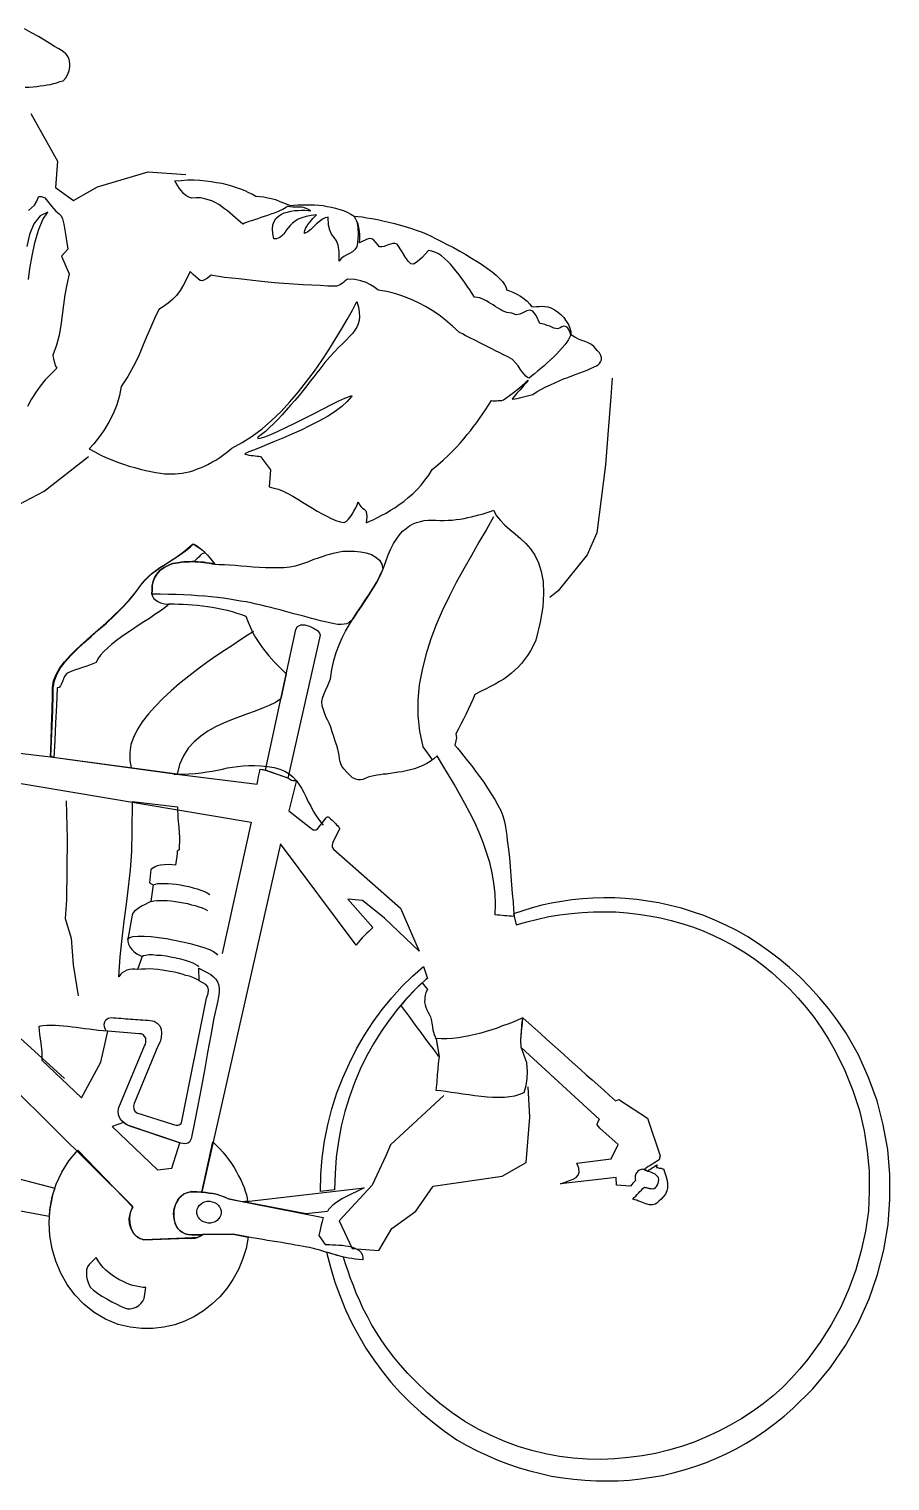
# Model space of a CAD drawing. Extents: x -87 to 83, y -84 to 69.
# Drawn here: x -5.3 to 83.1, y -83.8 to 65.3 of the extents above; entities that cross this region are included whole.
import ezdxf

# ---------------------------------------------------------------- set-up
doc = ezdxf.new("R2010")
doc.units = 0
doc.layers.get('0').update_dxf_attribs({"linetype": 'CONTINUOUS'})
for name, color, linetype in [('2', 7, 'CONTINUOUS'), ('3', 7, 'CONTINUOUS'), ('7', 7, 'CONTINUOUS')]:
    doc.layers.add(name, color=color, linetype=linetype)

msp = doc.modelspace()

# ---------------------------------------------------------------- linework, layer by layer
for p, q in [((-5.15, 56.63), (-2.4, 51.73)), ((-2.4, 51.73), (-2.6, 49.01)), ((1.7, 49.08), (6.9, 50.64)), ((6.9, 50.64), (10.79, 50.34)), ((-2.6, 49.01), (-0.75, 47.7)), ((-0.75, 47.7), (1.7, 49.08)), ((54.56, 29.45), (54.41, 27.51)), ((54.41, 27.51), (54.12, 23.63)), ((54.12, 23.63), (53.88, 20.52)), ((-3.78, 17.84), (0.79, 21.4)), ((53.88, 20.52), (52.97, 13.56)), ((-7.04, 16.13), (-3.78, 17.84)), ((52.97, 13.56), (52.01, 11.28)), ((52.01, 11.28), (49, 7.6)), ((49, 7.6), (48.16, 6.89)), ((-36.93, -7), (17.49, -16.19)), ((-37.91, -9.67), (-1.69, -42.49)), ((-1.5, -13.98), (-1.4, -17.89)), ((17.49, -16.19), (14.52, -29.65)), ((-1.4, -17.89), (-1.48, -24.14)), ((-1.48, -24.14), (-1.63, -26.08)), ((-1.63, -26.08), (-1, -28.08)), ((-1, -28.08), (-0.81, -30.83)), ((-0.81, -30.83), (-0.27, -34)), ((37.26, -44.26), (31.8, -49.31)), ((46.09, -46.49), (45.93, -43.35)), ((45.73, -51.15), (46.09, -46.49)), ((31.32, -50.45), (29.92, -53.47)), ((31.8, -49.31), (31.32, -50.45)), ((43.28, -52.53), (45.73, -51.15)), ((29.92, -53.47), (26.52, -57.12)), ((34.41, -56.15), (36.17, -53.55)), ((36.17, -53.55), (43.28, -52.53)), ((31.93, -57.92), (34.41, -56.15)), ((26.52, -57.12), (27.87, -59.96)), ((30.59, -60.16), (31.93, -57.92)), ((27.87, -59.96), (30.59, -60.16))]:
    msp.add_line(p, q)
at = {"layer": '2', "linetype": 'CONTINUOUS'}
msp.add_lwpolyline([(-3.08, -9.44), (-3.03, -7.86), (-2.96, -6.28), (-2.89, -4.71), (-2.84, -3.1), (-2.86, -2.38), (-2.73, -1.67), (-2.49, -1), (-2.1, -0.33), (-1.62, 0.31), (-1.05, 0.96), (-0.4, 1.6), (0.3, 2.25), (1.04, 2.91), (1.81, 3.57), (2.61, 4.28), (3.41, 5.01), (4.18, 5.76), (4.91, 6.55), (5.62, 7.41), (6.27, 8.29), (6.63, 8.72), (7, 9.08), (7.36, 9.41), (7.74, 9.69), (8.14, 9.97), (8.55, 10.23), (8.97, 10.51), (9.43, 10.79), (9.65, 10.94), (9.91, 11.11), (10.16, 11.28), (10.41, 11.45), (10.69, 11.65), (10.95, 11.87), (11.25, 12.11), (11.54, 12.38), (11.72, 12.27), (11.88, 12.18), (12.04, 12.07), (12.2, 11.97), (12.34, 11.86), (12.47, 11.75), (12.61, 11.62), (12.74, 11.49), (12.57, 11.43), (12.39, 11.35), (12.24, 11.22), (12.11, 11.06), (11.95, 10.91), (11.8, 10.77), (11.65, 10.64), (11.45, 10.59), (11.16, 10.58), (10.87, 10.58), (10.58, 10.55), (10.29, 10.53), (10, 10.48), (9.71, 10.43), (9.44, 10.38), (9.15, 10.3), (8.55, 9.99), (8.1, 9.66), (7.78, 9.3), (7.56, 8.94), (7.41, 8.54), (7.33, 8.14), (7.3, 7.69), (7.29, 7.23), (7.35, 7.03), (7.47, 6.83), (7.65, 6.65), (7.9, 6.49), (8.16, 6.37), (8.46, 6.28), (8.77, 6.23), (9.11, 6.25), (8.65, 5.88), (8.14, 5.51), (7.59, 5.15), (7.03, 4.76), (6.45, 4.39), (5.87, 4.01), (5.29, 3.62), (4.73, 3.25), (4.18, 2.86), (3.67, 2.47), (3.19, 2.1), (2.75, 1.73), (2.36, 1.35), (2.02, 0.97), (1.75, 0.6), (1.58, 0.23), (1.21, 0.09), (0.87, -0.05), (0.5, -0.17), (0.15, -0.28), (-0.22, -0.42), (-0.56, -0.54), (-0.93, -0.68), (-1.3, -0.82), (-1.51, -0.97), (-1.67, -1.2), (-1.78, -1.46), (-1.9, -1.71), (-1.99, -1.97), (-2.1, -2.18), (-2.23, -2.33), (-2.43, -2.39), (-2.51, -4.18), (-2.6, -5.97), (-2.69, -7.77), (-2.78, -9.56), (-2.85, -9.53), (-2.92, -9.5), (-3.01, -9.44), (-3.08, -9.44)], dxfattribs=at)
at = {"layer": '3', "linetype": 'CONTINUOUS'}
msp.add_lwpolyline([(28.6, 43.35), (28.63, 43.78), (28.63, 44.17), (28.61, 44.55), (28.55, 44.92), (28.48, 45.26), (28.35, 45.55), (28.21, 45.83), (28.06, 46.08), (28.44, 46.05), (28.89, 45.99), (29.36, 45.91), (29.88, 45.82), (30.45, 45.73), (31.02, 45.59), (31.61, 45.45), (32.2, 45.31), (32.81, 45.15), (33.39, 44.98), (33.95, 44.8), (34.52, 44.61), (35.03, 44.43), (35.52, 44.22), (35.96, 44.02), (36.35, 43.82), (36.97, 43.51), (37.62, 43.18), (38.27, 42.84), (38.91, 42.48), (39.53, 42.12), (40.13, 41.76), (40.7, 41.41), (41.25, 41.06), (41.77, 40.71), (42.23, 40.36), (42.65, 40.01), (42.99, 39.68), (43.3, 39.37), (43.52, 39.06), (43.66, 38.76), (43.71, 38.5), (44.02, 38.4), (44.37, 38.26), (44.76, 38.06), (45.15, 37.84), (45.51, 37.57), (45.83, 37.33), (46.1, 37.05), (46.27, 36.79), (46.53, 36.77), (46.8, 36.78), (47.06, 36.81), (47.35, 36.83), (47.64, 36.81), (47.95, 36.76), (48.27, 36.67), (48.62, 36.5), (48.96, 36.25), (49.3, 35.96), (49.59, 35.66), (49.85, 35.3), (50.06, 34.93), (50.2, 34.58), (50.3, 34.21), (50.3, 33.9), (50.14, 34.37), (49.97, 34.64), (49.78, 34.75), (49.59, 34.77), (49.4, 34.71), (49.22, 34.6), (49.05, 34.52), (48.9, 34.49), (48.76, 34.52), (48.57, 34.58), (48.36, 34.67), (48.15, 34.76), (47.9, 34.85), (47.64, 34.94), (47.38, 35.01), (47.12, 35.05), (46.75, 35.87), (46.4, 36.3), (46.1, 36.42), (45.78, 36.35), (45.46, 36.18), (45.09, 36.02), (44.7, 35.95), (44.25, 36.11), (43.99, 36.15), (43.73, 36.19), (43.48, 36.28), (43.24, 36.4), (43.01, 36.51), (42.78, 36.65), (42.55, 36.79), (42.35, 36.95), (42.12, 37.08), (41.89, 37.22), (41.66, 37.36), (41.43, 37.47), (41.2, 37.58), (40.94, 37.68), (40.68, 37.72), (40.42, 37.76), (40.19, 38.12), (39.93, 38.5), (39.67, 38.87), (39.39, 39.28), (39.13, 39.66), (38.85, 40.04), (38.54, 40.42), (38.25, 40.78), (37.95, 41.14), (37.66, 41.45), (37.34, 41.73), (37.03, 42), (36.71, 42.19), (36.36, 42.36), (36.03, 42.48), (35.7, 42.53), (35.03, 41.84), (34.53, 41.37), (34.16, 41.16), (33.9, 41.18), (33.63, 41.42), (33.35, 41.82), (32.98, 42.42), (32.47, 43.21), (32.23, 43.27), (32.02, 43.26), (31.8, 43.21), (31.57, 43.13), (31.38, 43.05), (31.13, 42.97), (30.91, 42.92), (30.65, 42.91), (30.32, 43.34), (30.08, 43.6), (29.87, 43.76), (29.68, 43.78), (29.49, 43.74), (29.26, 43.64), (28.97, 43.49), (28.6, 43.35)], dxfattribs=at)
at = {"layer": '7', "linetype": 'CONTINUOUS'}
for points in [[(-1.58, 62.82), (-1.71, 62.9), (-1.94, 63.04), (-2.26, 63.26), (-2.7, 63.5), (-3.18, 63.81), (-3.75, 64.16), (-4.37, 64.52), (-5.06, 64.91), (-5.78, 65.3)], [(-5.72, 59.32), (-5.32, 59.34), (-4.91, 59.36), (-4.54, 59.4), (-4.18, 59.45), (-3.82, 59.49), (-3.48, 59.56), (-3.14, 59.61), (-2.82, 59.7), (-2.48, 59.77), (-2.16, 59.89), (-1.82, 59.99), (-1.55, 60.3), (-1.33, 60.67), (-1.21, 61.02), (-1.13, 61.4), (-1.15, 61.78), (-1.22, 62.15), (-1.36, 62.49), (-1.58, 62.82)], [(9.66, 49.7), (10.31, 49.75), (10.96, 49.79), (11.61, 49.79), (12.2, 49.77), (12.8, 49.7), (13.37, 49.63), (13.94, 49.54), (14.46, 49.46), (14.97, 49.32), (15.47, 49.19), (15.94, 49.03), (16.4, 48.88), (16.82, 48.7), (17.21, 48.51), (17.61, 48.33), (17.95, 48.14), (18.38, 48.1), (18.79, 48.05), (19.19, 47.97), (19.59, 47.89), (19.99, 47.77), (20.43, 47.59), (20.92, 47.41), (21.48, 47.18), (21.86, 47.22), (22.27, 47.24), (22.7, 47.25), (23.14, 47.24), (23.57, 47.23), (24, 47.23), (24.45, 47.19), (24.88, 47.16), (25.3, 47.08), (25.73, 47), (26.15, 46.9), (26.58, 46.77), (26.97, 46.64), (27.34, 46.47), (27.71, 46.27), (28.06, 46.06), (28.33, 45.53), (28.45, 44.92), (28.47, 44.18), (28.41, 43.37), (28.32, 42.94), (28.13, 42.65), (27.9, 42.4), (27.6, 42.23), (27.3, 42.09), (27, 41.92), (26.72, 41.72), (26.53, 41.45), (26.53, 42.41), (26.42, 43.09), (26.24, 43.53), (26, 43.89), (25.74, 44.22), (25.55, 44.62), (25.42, 45.15), (25.41, 45.97), (25.1, 45.9), (24.8, 45.75), (24.49, 45.53), (24.21, 45.27), (23.93, 45), (23.62, 44.71), (23.31, 44.47), (22.96, 44.28), (22.97, 44.45), (23.01, 44.61), (23.07, 44.8), (23.16, 44.99), (23.32, 45.21), (23.53, 45.49), (23.82, 45.82), (24.21, 46.2), (23.63, 46.15), (23.12, 46.05), (22.68, 45.91), (22.3, 45.75), (22, 45.55), (21.72, 45.34), (21.49, 45.11), (21.3, 44.89), (21.12, 44.66), (20.96, 44.43), (20.8, 44.23), (20.64, 44.05), (20.46, 43.92), (20.26, 43.82), (20.07, 43.74), (19.8, 43.73), (19.7, 44.29), (19.66, 44.75), (19.72, 45.18), (19.84, 45.53), (20.03, 45.82), (20.26, 46.04), (20.54, 46.24), (20.87, 46.41), (21.21, 46.5), (21.55, 46.59), (21.94, 46.64), (22.3, 46.66), (22.66, 46.68), (23, 46.68), (23.33, 46.65), (23.62, 46.63), (23.29, 46.8), (23.04, 46.91), (22.88, 46.97), (22.68, 46.99), (22.49, 47), (22.21, 47), (21.78, 47.01), (21.2, 47.05), (21, 46.92), (20.75, 46.77), (20.48, 46.65), (20.18, 46.51), (19.86, 46.39), (19.51, 46.27), (19.17, 46.13), (18.82, 46.03), (18.48, 45.92), (18.16, 45.8), (17.84, 45.7), (17.52, 45.6), (17.25, 45.51), (17.01, 45.43), (16.81, 45.35), (16.63, 45.26), (16.38, 45.45), (16.11, 45.69), (15.87, 45.9), (15.6, 46.13), (15.33, 46.37), (15.04, 46.63), (14.76, 46.84), (14.45, 47.08), (14.15, 47.27), (13.8, 47.47), (13.46, 47.64), (13.08, 47.76), (12.71, 47.86), (12.28, 47.94), (11.85, 47.95), (11.39, 47.91), (11.09, 48.03), (10.79, 48.2), (10.54, 48.41), (10.32, 48.67), (10.13, 48.92), (9.96, 49.2), (9.78, 49.45), (9.66, 49.7)], [(-5.39, 46.66), (-5.08, 46.93), (-4.77, 47.22), (-4.52, 47.61), (-4.35, 48.07), (-4.25, 48.09), (-4.08, 48.08), (-3.89, 48.04), (-3.71, 47.95), (-3.03, 47.09), (-2.56, 46.59), (-2.25, 46.33), (-2.02, 46.12), (-1.88, 45.8), (-1.75, 45.24), (-1.59, 44.24), (-1.35, 42.67), (-1.98, 41.97), (-1.2, 40.16), (-1.45, 39.06), (-1.65, 37.99), (-1.78, 36.95), (-1.91, 35.9), (-2.06, 34.86), (-2.23, 33.84), (-2.5, 32.81), (-2.89, 31.78), (-2.82, 31.39), (-2.73, 31.05), (-2.63, 30.73), (-2.49, 30.46), (-3.08, 29.85), (-3.66, 29.25), (-4.18, 28.62), (-4.67, 27.93), (-5.1, 27.25), (-5.49, 26.51)], [(-5.39, 39.57), (-5.26, 40.69), (-5.02, 41.99), (-4.73, 43.35), (-4.36, 44.65), (-3.92, 45.74), (-3.39, 46.49), (-4.2, 46.12), (-4.84, 45.3), (-5.29, 44.19), (-5.57, 42.96)], [(52.95, 30.7), (53.11, 30.81), (53.26, 30.94), (53.37, 31.1), (53.46, 31.31), (53.45, 31.53), (53.39, 31.75), (53.27, 32.02), (53.03, 32.28), (52.72, 32.64), (52.43, 32.9), (52.1, 33.07), (51.8, 33.19), (51.45, 33.31), (51.1, 33.43), (50.71, 33.63), (50.3, 33.9), (50.21, 33.67), (50.07, 33.41), (49.9, 33.14), (49.69, 32.84), (49.43, 32.55), (49.16, 32.24), (48.88, 31.92), (48.56, 31.61), (48.23, 31.3), (47.9, 31.01), (47.56, 30.7), (47.23, 30.42), (46.9, 30.15), (46.59, 29.89), (46.31, 29.67), (46.03, 29.45), (45.86, 29.51), (45.68, 29.65), (45.53, 29.83), (45.33, 30.08), (45.11, 30.36), (44.9, 30.69), (44.64, 31.02), (44.33, 31.35), (43.84, 31.61), (43.4, 31.83), (42.96, 32.06), (42.57, 32.25), (42.2, 32.45), (41.86, 32.62), (41.51, 32.79), (41.19, 32.96), (40.89, 33.1), (40.59, 33.27), (40.31, 33.41), (40.01, 33.55), (39.73, 33.69), (39.45, 33.83), (39.18, 33.97), (38.88, 34.14), (38.16, 34.79), (37.46, 35.4), (36.76, 35.93), (36.08, 36.39), (35.39, 36.8), (34.74, 37.14), (34.09, 37.43), (33.51, 37.69), (32.95, 37.89), (32.44, 38.05), (31.97, 38.19), (31.57, 38.29), (31.21, 38.36), (30.93, 38.41), (30.72, 38.45), (30.57, 38.46), (30.51, 38.49), (30.35, 38.62), (30.1, 38.81), (29.75, 39.02), (29.29, 39.25), (28.76, 39.43), (28.12, 39.56), (27.38, 39.61), (27.27, 39.52), (27.12, 39.39), (26.99, 39.28), (26.84, 39.15), (26.66, 39.04), (26.46, 38.94), (26.27, 38.88), (26.08, 38.87), (25.36, 38.9), (24.57, 38.94), (23.71, 38.98), (22.78, 39.02), (21.83, 39.1), (20.85, 39.17), (19.87, 39.24), (18.89, 39.34), (17.97, 39.43), (17.06, 39.53), (16.21, 39.62), (15.45, 39.7), (14.76, 39.77), (14.16, 39.87), (13.72, 39.95), (13.38, 40.02), (13, 39.71), (12.7, 39.52), (12.45, 39.44), (12.24, 39.48), (12.04, 39.62), (11.81, 39.83), (11.54, 40.09), (11.21, 40.38), (10.89, 39.66), (10.55, 39.01), (10.2, 38.44), (9.82, 37.94), (9.41, 37.52), (8.97, 37.14), (8.49, 36.79), (7.99, 36.47), (7.54, 35.57), (7.13, 34.62), (6.74, 33.67), (6.33, 32.67), (5.9, 31.67), (5.41, 30.65), (4.83, 29.61), (4.13, 28.59), (3.96, 27.64), (3.68, 26.68), (3.3, 25.78), (2.85, 24.9), (2.35, 24.07), (1.82, 23.32), (1.31, 22.69), (0.84, 22.17), (1.42, 21.87), (1.99, 21.56), (2.57, 21.3), (3.18, 21.04), (3.76, 20.8), (4.37, 20.59), (4.95, 20.4), (5.54, 20.24), (6.1, 20.1), (6.67, 19.96), (7.19, 19.85), (7.68, 19.76), (8.16, 19.68), (8.58, 19.62), (8.99, 19.59), (9.35, 19.59), (9.69, 19.61), (10.02, 19.63), (10.39, 19.68), (10.75, 19.75), (11.12, 19.82), (11.48, 19.93), (11.88, 20.07), (12.27, 20.21), (12.64, 20.37), (13.04, 20.58), (13.44, 20.79), (13.84, 21.02), (14.27, 21.3), (14.68, 21.58), (15.08, 21.89), (15.49, 22.24), (16.57, 22.81), (17.6, 23.47), (18.62, 24.23), (19.59, 25.1), (20.55, 26.01), (21.46, 26.99), (22.33, 28.03), (23.18, 29.09), (23.98, 30.16), (24.73, 31.25), (25.46, 32.35), (26.12, 33.42), (26.75, 34.48), (27.33, 35.47), (27.88, 36.43), (28.35, 37.31), (28.5, 36.72), (28.58, 36.21), (28.62, 35.75), (28.57, 35.37), (28.49, 35), (28.32, 34.67), (28.13, 34.35), (27.89, 34.03), (27.6, 33.7), (27.27, 33.36), (26.9, 33.01), (26.49, 32.61), (26.05, 32.14), (25.55, 31.62), (25.05, 31.04), (24.52, 30.36), (24.23, 29.97), (23.91, 29.56), (23.56, 29.11), (23.19, 28.64), (22.8, 28.14), (22.4, 27.64), (21.98, 27.15), (21.53, 26.65), (21.09, 26.13), (20.67, 25.66), (20.22, 25.19), (19.78, 24.75), (19.37, 24.35), (18.96, 23.97), (18.55, 23.66), (18.17, 23.38), (18.18, 23.24), (18.42, 23.27), (18.89, 23.4), (19.51, 23.64), (20.25, 23.99), (21.12, 24.4), (22.04, 24.86), (22.99, 25.34), (23.96, 25.82), (24.88, 26.28), (25.73, 26.72), (26.5, 27.09), (27.1, 27.38), (27.57, 27.56), (27.79, 27.64), (27.81, 27.57), (27.36, 27.05), (26.8, 26.52), (26.11, 26.02), (25.31, 25.5), (24.45, 25.02), (23.53, 24.56), (22.61, 24.1), (21.67, 23.67), (20.75, 23.28), (19.88, 22.92), (19.07, 22.59), (18.35, 22.29), (17.73, 22.05), (17.26, 21.87), (16.94, 21.72), (16.82, 21.64), (17.03, 21.6), (17.24, 21.53), (17.48, 21.49), (17.69, 21.48), (17.9, 21.44), (18.09, 21.42), (18.28, 21.41), (18.45, 21.39), (19.47, 20), (19.34, 18.26), (19.81, 18.15), (20.28, 18.02), (20.77, 17.82), (21.26, 17.59), (21.76, 17.31), (22.27, 17.01), (22.77, 16.71), (23.28, 16.4), (23.78, 16.08), (24.28, 15.78), (24.77, 15.5), (25.25, 15.25), (25.71, 15.02), (26.18, 14.82), (26.62, 14.69), (27.05, 14.61), (27.25, 14.71), (27.45, 14.91), (27.66, 15.16), (27.85, 15.46), (28.04, 15.76), (28.22, 16.1), (28.36, 16.43), (28.48, 16.73), (28.6, 16.41), (28.77, 16.2), (28.93, 16.07), (29.09, 15.96), (29.25, 15.81), (29.32, 15.56), (29.37, 15.18), (29.3, 14.58), (29.67, 14.75), (30.07, 14.93), (30.47, 15.12), (30.89, 15.35), (31.34, 15.58), (31.79, 15.86), (32.25, 16.13), (32.7, 16.46), (33.18, 16.78), (33.62, 17.16), (34.08, 17.55), (34.52, 17.98), (34.94, 18.45), (35.33, 18.94), (35.73, 19.47), (36.09, 20.04), (36.65, 20.52), (37.19, 21.01), (37.68, 21.45), (38.12, 21.9), (38.56, 22.35), (38.96, 22.77), (39.32, 23.2), (39.67, 23.63), (40.01, 24.03), (40.33, 24.46), (40.65, 24.87), (40.94, 25.3), (41.24, 25.74), (41.54, 26.19), (41.86, 26.65), (42.16, 27.13), (42.3, 27.12), (42.45, 27.11), (42.59, 27.12), (42.71, 27.11), (42.86, 27.13), (42.98, 27.14), (43.12, 27.13), (43.24, 27.15), (43.39, 27.21), (43.64, 27.38), (44, 27.64), (44.43, 27.97), (44.86, 28.32), (45.27, 28.65), (45.63, 28.95), (45.91, 29.22), (45.89, 29.15), (45.7, 28.93), (45.41, 28.61), (45.1, 28.25), (44.76, 27.89), (44.49, 27.55), (44.31, 27.35), (44.28, 27.26), (44.55, 27.31), (44.79, 27.36), (45.06, 27.42), (45.33, 27.49), (45.6, 27.54), (45.87, 27.62), (46.13, 27.69), (46.4, 27.77), (46.86, 28.05), (47.31, 28.3), (47.76, 28.53), (48.23, 28.76), (48.68, 28.96), (49.12, 29.17), (49.57, 29.35), (50.01, 29.51), (50.43, 29.67), (50.85, 29.83), (51.25, 29.99), (51.62, 30.13), (51.99, 30.27), (52.33, 30.41), (52.66, 30.56), (52.95, 30.7)], [(46.73, 2.53), (46.44, 1.95), (46.17, 1.44), (45.87, 0.96), (45.57, 0.53), (45.25, 0.12), (44.91, -0.24), (44.58, -0.57), (44.22, -0.88), (43.83, -1.19), (43.43, -1.47), (43, -1.72), (42.55, -2), (42.07, -2.25), (41.55, -2.52), (41.03, -2.77), (40.46, -3.06), (40.25, -3.58), (40.02, -4.09), (39.76, -4.6), (39.53, -5.11), (39.28, -5.59), (39.03, -6.1), (38.78, -6.58), (38.52, -7.09), (38.55, -7.28), (38.56, -7.52), (38.51, -7.83), (38.41, -8.26), (38.67, -8.56), (38.98, -8.95), (39.33, -9.38), (39.7, -9.86), (40.1, -10.37), (40.53, -10.93), (40.95, -11.49), (41.38, -12.08), (41.77, -12.68), (42.15, -13.26), (42.52, -13.86), (42.83, -14.44), (43.13, -14.99), (43.33, -15.51), (43.48, -16), (43.57, -16.44), (43.68, -17.14), (43.73, -17.53), (43.79, -18.01), (43.93, -19), (44.01, -19.85), (44.08, -20.74), (44.16, -21.68), (44.23, -22.6), (44.3, -23.51), (44.38, -24.38), (44.44, -25.16), (44.49, -25.85), (44.23, -25.83), (43.99, -25.84), (43.75, -25.8), (43.51, -25.78), (43.27, -25.76), (43.04, -25.72), (42.8, -25.73), (42.56, -25.71), (42.59, -24.61), (42.53, -23.5), (42.42, -22.44), (42.24, -21.37), (41.98, -20.32), (41.65, -19.29), (41.3, -18.25), (40.9, -17.24), (40.44, -16.22), (39.94, -15.23), (39.42, -14.25), (38.89, -13.25), (38.32, -12.28), (37.75, -11.3), (37.17, -10.34), (36.6, -9.37), (36.26, -9.68), (35.88, -9.94), (35.51, -10.15), (35.11, -10.36), (34.69, -10.52), (34.27, -10.68), (33.86, -10.79), (33.41, -10.9), (33, -10.99), (32.59, -11.05), (32.18, -11.12), (31.79, -11.16), (31.4, -11.23), (31.04, -11.25), (30.72, -11.3), (30.41, -11.34), (29.9, -11.45), (29.51, -11.56), (29.18, -11.68), (28.94, -11.78), (28.72, -11.84), (28.48, -11.82), (28.22, -11.75), (27.9, -11.61), (27.36, -11.07), (27.01, -10.7), (26.79, -10.42), (26.68, -10.2), (26.61, -9.95), (26.56, -9.66), (26.51, -9.28), (26.39, -8.69), (26.28, -8.3), (26.12, -7.86), (25.96, -7.39), (25.81, -6.9), (25.65, -6.43), (25.49, -6.01), (25.32, -5.66), (25.2, -5.44), (24.94, -4.75), (24.79, -4.21), (24.75, -3.8), (24.8, -3.44), (24.95, -3.07), (25.12, -2.65), (25.35, -2.14), (25.62, -1.46), (25.76, -0.49), (25.98, 0.43), (26.23, 1.25), (26.51, 2.04), (26.82, 2.76), (27.19, 3.45), (27.57, 4.12), (27.96, 4.76), (28.36, 5.38), (28.77, 5.97), (29.17, 6.59), (29.58, 7.18), (29.99, 7.82), (30.37, 8.46), (30.71, 9.13), (31.05, 9.85), (31.3, 10.6), (31.54, 11.3), (31.83, 11.9), (32.11, 12.45), (32.41, 12.91), (32.73, 13.34), (33.04, 13.7), (33.4, 13.98), (33.76, 14.25), (34.11, 14.46), (34.48, 14.6), (34.87, 14.71), (35.26, 14.8), (35.65, 14.85), (36.05, 14.84), (36.46, 14.83), (36.87, 14.8), (37.3, 14.82), (37.71, 14.83), (38.12, 14.85), (38.53, 14.92), (38.94, 14.96), (39.35, 15.02), (39.74, 15.11), (40.13, 15.2), (40.5, 15.29), (40.87, 15.39), (41.21, 15.48), (41.53, 15.58), (41.82, 15.67), (42.12, 15.77), (42.37, 15.87), (42.68, 15.3), (43.08, 14.81), (43.54, 14.35), (44.06, 13.9), (44.6, 13.45), (45.14, 12.98), (45.68, 12.46), (46.16, 11.89), (46.62, 11.24), (46.99, 10.46), (47.28, 9.58), (47.47, 8.54), (47.52, 7.33), (47.44, 5.95), (47.18, 4.36), (46.73, 2.53)], [(42.36, 15.18), (41.64, 13.89), (40.87, 12.58), (40.1, 11.23), (39.32, 9.85), (38.54, 8.44), (37.81, 7.01), (37.1, 5.53), (36.46, 4.04), (35.89, 2.55), (35.42, 1.01), (35.04, -0.52), (34.75, -2.08), (34.61, -3.65), (34.61, -5.24), (34.78, -6.83), (35.11, -8.44), (36.11, -9.81)], [(-3.13, -9.51), (-3.06, -7.9), (-3.01, -6.3), (-2.96, -4.7), (-2.91, -3.1), (-2.93, -2.38), (-2.8, -1.67), (-2.54, -0.99), (-2.15, -0.33), (-1.67, 0.31), (-1.09, 0.96), (-0.45, 1.61), (0.25, 2.25), (0.99, 2.91), (1.76, 3.57), (2.56, 4.28), (3.36, 5.01), (4.13, 5.77), (4.89, 6.55), (5.6, 7.41), (6.24, 8.29), (6.61, 8.72), (6.97, 9.08), (7.33, 9.41), (7.71, 9.69), (8.09, 9.98), (8.52, 10.23), (8.95, 10.51), (9.4, 10.79), (9.63, 10.94), (9.88, 11.11), (10.14, 11.28), (10.39, 11.48), (10.67, 11.7), (10.93, 11.92), (11.23, 12.16), (11.52, 12.43), (11.86, 12.23), (12.18, 11.99), (12.47, 11.78), (12.74, 11.52), (12.99, 11.26), (13.25, 10.98), (13.49, 10.67), (13.76, 10.34), (13.47, 10.38), (13.19, 10.43), (12.9, 10.48), (12.62, 10.52), (12.31, 10.54), (12.02, 10.57), (11.74, 10.59), (11.45, 10.59), (11.16, 10.58), (10.87, 10.58), (10.58, 10.55), (10.29, 10.53), (10, 10.48), (9.71, 10.43), (9.44, 10.38), (9.15, 10.3), (8.55, 9.99), (8.1, 9.66), (7.78, 9.3), (7.56, 8.94), (7.41, 8.54), (7.33, 8.14), (7.3, 7.69), (7.29, 7.23), (7.35, 7.03), (7.47, 6.83), (7.65, 6.65), (7.9, 6.49), (8.16, 6.37), (8.46, 6.28), (8.77, 6.23), (9.11, 6.25), (9.56, 6.24), (10.02, 6.23), (10.5, 6.22), (10.97, 6.19), (11.47, 6.15), (11.97, 6.11), (12.47, 6.05), (13, 5.99), (13.49, 5.9), (14.01, 5.81), (14.51, 5.7), (15.03, 5.59), (15.52, 5.46), (16.01, 5.3), (16.48, 5.15), (16.95, 4.97), (17.17, 4.38), (17.41, 3.81), (17.66, 3.28), (17.93, 2.81), (18.19, 2.38), (18.47, 1.98), (18.75, 1.59), (19.04, 1.24), (19.3, 0.91), (19.59, 0.6), (19.85, 0.31), (20.12, 0.03), (20.37, -0.23), (20.61, -0.46), (20.86, -0.72), (21.08, -0.95), (20.53, -3.5), (19.99, -3.87), (19.35, -4.18), (18.66, -4.46), (17.91, -4.77), (17.1, -5.04), (16.29, -5.34), (15.45, -5.66), (14.63, -6), (13.81, -6.37), (13.04, -6.82), (12.3, -7.34), (11.63, -7.91), (11.03, -8.59), (10.54, -9.36), (10.14, -10.24), (9.87, -11.25), (-3.13, -9.51)], [(31.02, 9.8), (30.71, 9.11), (30.35, 8.44), (29.96, 7.8), (29.58, 7.18), (29.17, 6.56), (28.77, 5.97), (28.36, 5.38), (27.96, 4.76), (27.77, 4.51), (27.54, 4.33), (27.32, 4.21), (27.05, 4.16), (26.74, 4.13), (26.4, 4.13), (26, 4.21), (25.55, 4.29), (25.08, 4.4), (24.61, 4.51), (24.14, 4.64), (23.67, 4.75), (23.22, 4.88), (22.75, 5.01), (22.3, 5.11), (21.86, 5.24), (21.39, 5.37), (20.92, 5.51), (20.45, 5.64), (19.98, 5.75), (19.51, 5.88), (19.01, 5.99), (18.52, 6.12), (18, 6.23), (17.48, 6.34), (16.96, 6.45), (16.39, 6.54), (15.83, 6.63), (15.26, 6.72), (14.64, 6.82), (14.02, 6.89), (13.38, 6.96), (12.72, 7.04), (12.02, 7.09), (11.31, 7.14), (10.54, 7.18), (9.78, 7.21), (8.99, 7.22), (8.15, 7.24), (7.29, 7.23), (7.3, 7.69), (7.33, 8.14), (7.41, 8.54), (7.56, 8.94), (7.78, 9.3), (8.1, 9.66), (8.55, 9.99), (9.15, 10.3), (9.44, 10.38), (9.71, 10.43), (10, 10.48), (10.29, 10.53), (10.58, 10.55), (10.87, 10.58), (11.16, 10.58), (11.45, 10.59), (11.74, 10.56), (12.02, 10.57), (12.31, 10.52), (12.62, 10.5), (12.9, 10.45), (13.19, 10.43), (13.47, 10.36), (13.75, 10.31), (14.21, 10.3), (14.74, 10.29), (15.26, 10.25), (15.83, 10.21), (16.43, 10.16), (17.05, 10.11), (17.69, 10.04), (18.33, 10.02), (18.95, 9.97), (19.6, 9.97), (20.25, 9.97), (20.85, 9.99), (21.45, 10.07), (22.04, 10.17), (22.58, 10.32), (23.09, 10.5), (23.22, 10.54), (23.36, 10.6), (23.56, 10.68), (23.78, 10.76), (24.03, 10.86), (24.3, 10.96), (24.6, 11.05), (24.92, 11.15), (25.24, 11.27), (25.56, 11.37), (25.9, 11.44), (26.24, 11.53), (26.55, 11.58), (26.9, 11.65), (27.21, 11.67), (27.5, 11.67), (28.09, 11.65), (28.71, 11.61), (29.3, 11.49), (29.84, 11.31), (30.3, 11.05), (30.66, 10.74), (30.92, 10.31), (31.02, 9.8)], [(17.71, 3.4), (17.08, 2.99), (16.38, 2.54), (15.6, 2.02), (14.76, 1.46), (13.86, 0.86), (12.94, 0.21), (12.01, -0.46), (11.09, -1.18), (10.14, -1.93), (9.27, -2.7), (8.42, -3.47), (7.64, -4.28), (6.94, -5.06), (6.3, -5.88), (5.78, -6.68), (5.39, -7.49), (5.14, -8.21), (5.01, -9.02), (5.02, -9.83), (5.15, -10.59)], [(22.07, 3.6), (22.24, 3.94), (22.59, 4.09), (22.99, 4.08), (23.46, 3.95), (23.9, 3.75), (24.29, 3.5), (24.51, 3.25), (24.57, 3.03), (21.25, -11.66), (18.97, -10.82), (22.07, 3.6)], [(-33.42, -5.88), (-3.13, -9.48), (-3.13, -9.48)], [(-3.13, -9.48), (-3.13, -9.48), (9.14, -11.15), (9.85, -11.25), (18.09, -12.26), (18.17, -11.9), (18.25, -11.48), (18.35, -11.06), (18.4, -10.72), (18.63, -10.77), (18.73, -10.77), (18.8, -10.8), (18.96, -10.84), (21.26, -11.61), (21.32, -11.69), (21.41, -11.74), (21.51, -11.8), (21.64, -11.86), (21.76, -11.89), (21.91, -11.9), (22.03, -11.88), (22.15, -11.87), (21.36, -15), (23.58, -16.75), (23.67, -16.83), (23.76, -16.91), (23.85, -16.96), (23.97, -16.97), (24.06, -16.98), (24.16, -16.96), (24.26, -16.92), (24.34, -16.83), (25.19, -15.72), (25.24, -15.67), (25.31, -15.63), (25.39, -15.64), (25.46, -15.67), (25.57, -15.75), (25.68, -15.85), (25.82, -15.98), (25.97, -16.14), (26.13, -16.32), (26.26, -16.45), (26.4, -16.55), (26.46, -16.65), (26.53, -16.73), (26.57, -16.81), (26.56, -16.88), (26.53, -16.97), (25.91, -18.17), (25.83, -18.36), (25.79, -18.54), (25.82, -18.76), (25.95, -18.96), (32.83, -25), (34.75, -29.43), (31.19, -26.02), (28.93, -24.22), (27.41, -24.09), (29.97, -27.01), (29.76, -27.21), (29.56, -27.41), (29.32, -27.61), (29.12, -27.83), (28.88, -28.06), (28.67, -28.3), (28.46, -28.55), (28.28, -28.8), (20.5, -18.41), (12.41, -54.19), (11.38, -54.13), (10.59, -54.36), (10.06, -54.83), (9.72, -55.42), (9.55, -56.11), (9.55, -56.78), (9.65, -57.36), (9.86, -57.81), (10.12, -58.09), (10.39, -58.3), (10.72, -58.45), (11.05, -58.52), (11.38, -58.57), (11.74, -58.57), (12.07, -58.57), (12.43, -58.58), (12.36, -58.64), (12.26, -58.71), (12.16, -58.77), (12.06, -58.81), (11.94, -58.83), (11.81, -58.87), (11.64, -58.88), (11.48, -58.89), (6.5, -59.09), (6.1, -58.96), (5.71, -58.74), (5.4, -58.38), (5.15, -57.95), (4.99, -57.44), (4.96, -56.89), (5.08, -56.27), (5.34, -55.64), (-7.08, -43.34)], [(9.59, -11.23), (10.35, -11.24), (11.07, -11.2), (11.75, -11.16), (12.35, -11.11), (12.93, -11.01), (13.49, -10.93), (14.03, -10.83), (14.54, -10.72), (15.05, -10.61), (15.56, -10.53), (16.09, -10.45), (16.65, -10.4), (17.2, -10.37), (17.83, -10.37), (18.47, -10.39), (19.16, -10.45), (19.85, -10.55), (20.43, -10.73), (20.95, -10.94), (21.38, -11.21), (21.77, -11.53), (22.1, -11.89), (22.38, -12.27), (22.64, -12.67), (22.89, -13.12), (23.12, -13.6), (23.35, -14.07), (23.6, -14.54), (23.85, -15.04), (24.15, -15.52), (24.5, -16), (24.89, -16.49)], [(9.93, -14.59), (9.94, -15.77), (10.06, -16.73), (10.12, -17.75), (10.1, -19.01), (9.87, -19.16), (9.88, -19.43), (9.72, -20.59), (9.07, -20.54), (8.57, -20.55), (8.16, -20.59), (7.84, -20.67), (7.62, -20.77), (7.44, -20.85), (7.29, -20.96), (7.19, -21.05), (7.04, -22.4), (7.43, -22.62), (7.18, -24.31), (6.91, -24.45), (6.61, -24.62), (6.29, -24.77), (6.01, -24.94), (5.73, -25.13), (5.5, -25.31), (5.34, -25.51), (5.25, -25.74), (4.81, -28.18), (4.81, -28.44), (4.89, -28.71), (5.03, -28.99), (5.23, -29.24), (5.48, -29.48), (5.75, -29.69), (6.02, -29.85), (6.28, -29.97), (5.82, -31.3), (5.53, -31.28), (5.27, -31.28), (4.98, -31.31), (4.71, -31.38), (4.46, -31.51), (4.23, -31.66), (4.05, -31.84), (3.89, -32.07), (4.04, -30.01), (4.24, -28.11), (4.44, -26.33), (4.67, -24.6), (4.9, -22.86), (5.08, -21.08), (5.22, -19.2), (5.28, -17.14), (5.3, -14.05), (9.93, -14.59)], [(7.43, -22.62), (7.65, -22.54), (7.9, -22.49), (8.21, -22.47), (8.57, -22.47), (8.95, -22.47), (9.36, -22.51), (9.78, -22.56), (10.21, -22.62), (10.66, -22.7), (11.09, -22.78), (11.53, -22.91), (11.93, -23.01), (12.3, -23.16), (12.68, -23.31), (12.98, -23.45), (13.25, -23.61)], [(7.21, -24.31), (7.48, -24.26), (7.79, -24.21), (8.13, -24.21), (8.48, -24.21), (8.87, -24.22), (9.27, -24.25), (9.7, -24.31), (10.13, -24.39), (10.55, -24.47), (10.95, -24.54), (11.35, -24.65), (11.75, -24.75), (12.1, -24.87), (12.45, -24.99), (12.76, -25.11), (13.01, -25.25)], [(44.44, -25.59), (44.69, -26.73), (45.81, -26.41), (46.94, -26.14), (48.06, -25.88), (49.2, -25.71), (50.34, -25.55), (51.49, -25.45), (52.65, -25.39), (53.8, -25.38), (54.95, -25.4), (56.09, -25.48), (57.23, -25.62), (58.37, -25.78), (59.51, -26.01), (60.61, -26.26), (61.72, -26.58), (62.82, -26.93), (63.91, -27.35), (64.98, -27.81), (66.02, -28.32), (67.06, -28.88), (68.07, -29.48), (69.07, -30.16), (70.05, -30.85), (70.97, -31.62), (71.89, -32.46), (72.79, -33.31), (73.65, -34.24), (74.49, -35.22), (75.3, -36.24), (76.06, -37.32), (76.79, -38.46), (77.48, -39.66), (78.46, -41.68), (79.29, -43.73), (79.95, -45.79), (80.44, -47.87), (80.76, -49.95), (80.96, -52.03), (80.97, -54.09), (80.87, -56.15), (80.59, -58.19), (80.15, -60.19), (79.6, -62.16), (78.88, -64.1), (78.04, -65.98), (77.04, -67.82), (75.92, -69.6), (74.64, -71.33), (73.84, -72.32), (72.98, -73.29), (72.07, -74.23), (71.09, -75.09), (70.07, -75.92), (68.98, -76.7), (67.87, -77.43), (66.69, -78.11), (65.5, -78.74), (64.25, -79.32), (62.99, -79.85), (61.69, -80.3), (60.34, -80.68), (59, -81.01), (57.63, -81.26), (56.23, -81.45), (54.83, -81.58), (53.41, -81.64), (52, -81.61), (50.57, -81.5), (49.14, -81.32), (47.72, -81.07), (46.31, -80.72), (44.91, -80.3), (43.53, -79.79), (42.14, -79.18), (40.8, -78.51), (39.44, -77.73), (38.14, -76.84), (36.87, -75.89), (35.61, -74.81), (34.41, -73.64), (33.58, -72.81), (32.83, -71.96), (32.13, -71.12), (31.5, -70.28), (30.91, -69.44), (30.37, -68.61), (29.86, -67.78), (29.42, -66.95), (29, -66.16), (28.63, -65.34), (28.28, -64.57), (27.98, -63.78), (27.7, -63.04), (27.45, -62.3), (27.19, -61.56), (26.98, -60.87), (25.22, -60.33), (25.63, -61.9), (26.09, -63.42), (26.63, -64.87), (27.19, -66.28), (27.83, -67.65), (28.53, -68.95), (29.27, -70.2), (30.07, -71.42), (30.94, -72.58), (31.84, -73.71), (32.83, -74.79), (33.86, -75.82), (34.96, -76.82), (36.11, -77.79), (37.33, -78.72), (38.61, -79.61), (39.64, -80.19), (40.68, -80.75), (41.74, -81.24), (42.81, -81.7), (43.91, -82.12), (45, -82.49), (46.11, -82.81), (47.24, -83.09), (48.34, -83.34), (49.48, -83.53), (50.62, -83.68), (51.76, -83.77), (52.91, -83.83), (54.06, -83.85), (55.19, -83.84), (56.34, -83.76), (57.48, -83.63), (58.59, -83.47), (59.74, -83.27), (60.83, -83.02), (61.96, -82.72), (63.04, -82.37), (64.13, -81.97), (65.21, -81.55), (66.26, -81.05), (67.3, -80.53), (68.33, -79.96), (69.33, -79.34), (70.32, -78.67), (71.28, -77.96), (72.21, -77.19), (73.13, -76.39), (75.18, -74.37), (76.97, -72.2), (78.53, -69.92), (79.86, -67.58), (80.95, -65.14), (81.81, -62.64), (82.46, -60.1), (82.9, -57.52), (83.09, -54.95), (83.07, -52.36), (82.86, -49.8), (82.4, -47.27), (81.77, -44.8), (80.9, -42.39), (79.85, -40.08), (78.6, -37.85), (77.7, -36.56), (76.78, -35.32), (75.81, -34.17), (74.84, -33.09), (73.82, -32.07), (72.79, -31.11), (71.75, -30.24), (70.66, -29.41), (69.59, -28.66), (68.49, -27.96), (67.37, -27.32), (66.23, -26.75), (65.1, -26.24), (63.96, -25.77), (62.81, -25.37), (61.67, -25.02), (60.52, -24.72), (59.36, -24.46), (58.22, -24.28), (57.08, -24.12), (55.94, -24.01), (54.82, -23.95), (53.69, -23.94), (52.59, -23.97), (51.51, -24.04), (50.42, -24.14), (49.38, -24.31), (48.33, -24.49), (47.33, -24.7), (46.33, -24.96), (45.37, -25.27), (44.44, -25.59)], [(4.76, -28.2), (4.98, -28.02), (5.38, -27.93), (5.88, -27.88), (6.51, -27.88), (7.22, -27.93), (7.98, -28.01), (8.79, -28.14), (9.62, -28.28), (10.44, -28.46), (11.22, -28.64), (11.95, -28.86), (12.63, -29.06), (13.19, -29.27), (13.6, -29.47), (13.9, -29.66), (14.03, -29.83)], [(6.27, -29.99), (6.43, -29.88), (6.65, -29.83), (6.96, -29.78), (7.35, -29.78), (7.77, -29.82), (8.25, -29.85), (8.75, -29.92), (9.25, -30), (9.77, -30.11), (10.24, -30.22), (10.71, -30.35), (11.1, -30.48), (11.48, -30.62), (11.75, -30.77), (11.96, -30.9), (12.07, -31.05)], [(3.09, -36.25), (3.36, -36.27), (3.59, -36.29), (3.86, -36.31), (4.09, -36.32), (4.36, -36.34), (4.59, -36.36), (4.86, -36.38), (5.1, -36.4), (5.36, -36.42), (5.6, -36.44), (5.86, -36.46), (6.1, -36.47), (6.36, -36.49), (6.62, -36.51), (6.86, -36.53), (7.12, -36.55), (7.52, -36.63), (7.84, -36.82), (8.09, -37.1), (8.23, -37.45), (8.27, -37.86), (8.24, -38.29), (8.13, -38.74), (7.9, -39.2), (5.47, -45.06), (5.4, -45.34), (5.43, -45.63), (5.53, -45.85), (5.73, -46.04), (9.39, -47.2), (9.6, -47.26), (9.79, -47.3), (9.95, -47.31), (10.08, -47.28), (10.2, -47.21), (10.28, -47.12), (10.33, -47.03), (10.37, -46.89), (12.9, -34.26), (13.06, -33.79), (13.11, -33.41), (13.04, -33.09), (12.82, -32.84), (12.15, -32.47), (12.11, -31.18), (13.35, -31.82), (13.62, -32.06), (13.84, -32.29), (14.02, -32.57), (14.14, -32.86), (14.21, -33.23), (14.2, -33.63), (14.14, -34.11), (14.03, -34.65), (13.66, -36.3), (13.34, -38.05), (13.01, -39.85), (12.68, -41.67), (12.35, -43.49), (12.02, -45.29), (11.68, -47.04), (11.31, -48.71), (11.22, -48.9), (11.14, -49.03), (10.99, -49.14), (10.84, -49.2), (10.67, -49.21), (10.46, -49.2), (10.25, -49.16), (10.01, -49.07), (5.03, -47.4), (4.73, -47.28), (4.46, -47.09), (4.21, -46.86), (3.99, -46.58), (3.87, -46.23), (3.83, -45.87), (3.88, -45.49), (4.08, -45.07), (6.54, -39.15), (6.63, -38.98), (6.67, -38.77), (6.68, -38.58), (6.65, -38.36), (6.54, -38.19), (6.41, -38.03), (6.23, -37.92), (5.99, -37.91), (5.58, -37.87), (5.18, -37.84), (4.77, -37.81), (4.37, -37.78), (3.96, -37.75), (3.56, -37.72), (3.15, -37.69), (2.75, -37.66), (2.58, -37.6), (2.48, -37.42), (2.42, -37.2), (2.39, -36.94), (2.46, -36.7), (2.57, -36.47), (2.8, -36.32), (3.09, -36.25)], [(12.09, -32.4), (11.81, -32.28), (11.48, -32.14), (11.16, -32.01), (10.78, -31.91), (10.41, -31.79), (10.01, -31.69), (9.61, -31.59), (9.18, -31.51), (8.76, -31.43), (8.33, -31.37), (7.9, -31.31), (7.47, -31.28), (7.04, -31.25), (6.63, -31.27), (6.23, -31.26), (5.84, -31.3)], [(35.18, -31), (35.59, -32.23), (35.42, -32.34), (34.41, -33.29), (33.45, -34.3), (32.53, -35.38), (31.65, -36.51), (30.82, -37.69), (30.05, -38.93), (29.33, -40.22), (28.68, -41.56), (28.09, -42.96), (27.58, -44.4), (27.11, -45.88), (26.73, -47.41), (26.44, -48.99), (26.22, -50.6), (26.1, -52.25), (26.04, -53.95), (24.59, -54.12), (24.63, -52.38), (24.78, -50.64), (25.01, -48.93), (25.35, -47.25), (25.78, -45.61), (26.29, -43.99), (26.89, -42.43), (27.58, -40.93), (28.31, -39.47), (29.13, -38.05), (30, -36.7), (30.94, -35.43), (31.92, -34.21), (32.96, -33.06), (34.05, -31.99), (35.18, -31)], [(36.78, -40.25), (36.74, -40.2), (36.61, -40.03), (36.41, -39.77), (36.17, -39.44), (35.87, -39.04), (35.54, -38.6), (35.19, -38.12), (34.85, -37.64), (34.48, -37.16), (34.13, -36.67), (33.8, -36.24), (33.5, -35.84), (33.26, -35.51), (33.06, -35.25), (32.93, -35.07), (32.89, -35.02), (33.13, -34.73), (33.42, -34.37), (33.73, -34.03), (34.04, -33.67), (34.36, -33.34), (34.64, -33.05), (34.88, -32.82), (35.06, -32.67), (35.6, -33.36), (35.44, -33.66), (35.34, -33.94), (35.32, -34.18), (35.31, -34.37), (35.29, -34.65), (35.34, -34.94), (35.42, -35.19), (35.52, -35.44), (35.64, -35.66), (35.77, -35.91), (35.89, -36.16), (35.97, -36.43), (36.07, -36.99), (36.15, -37.5), (36.28, -37.99), (36.49, -38.46), (36.78, -40.25)], [(-4.33, -37.15), (-4.25, -37.99), (-4.13, -38.89), (-4.03, -39.79), (-4.02, -40.62), (0.05, -44.5), (2.05, -40.82), (2.75, -37.64), (2.27, -37.6), (1.8, -37.56), (1.32, -37.5), (0.85, -37.45), (0.39, -37.39), (-0.06, -37.33), (-0.48, -37.27), (-0.91, -37.22), (-1.36, -37.16), (-1.79, -37.13), (-2.22, -37.09), (-2.62, -37.06), (-3.06, -37.05), (-3.49, -37.07), (-3.9, -37.11), (-4.33, -37.15)], [(36.78, -40.25), (36.7, -40.99), (36.66, -41.56), (36.59, -42.13), (36.54, -42.87), (36.45, -43.71), (36.95, -43.74), (37.47, -43.81), (38.04, -43.9), (38.64, -43.99), (39.23, -44.08), (39.84, -44.15), (40.46, -44.25), (41.1, -44.32), (41.72, -44.39), (42.32, -44.41), (42.92, -44.43), (43.49, -44.41), (44.05, -44.35), (44.58, -44.27), (45.07, -44.12), (45.52, -43.94), (45.74, -43.21), (45.84, -42.52), (45.85, -41.8), (45.8, -40.91), (45.2, -39.28), (45.18, -38.54), (45.25, -37.66), (45.34, -36.85), (45.4, -36.28), (44.91, -36.48), (44.39, -36.71), (43.84, -36.91), (43.3, -37.1), (42.76, -37.33), (42.19, -37.5), (41.63, -37.67), (41.06, -37.85), (40.48, -37.99), (39.89, -38.12), (39.31, -38.24), (38.75, -38.32), (38.17, -38.39), (37.59, -38.42), (37.04, -38.43), (36.49, -38.41), (36.78, -40.25)], [(54.47, -50.77), (55.16, -49.27), (53.3, -47.62), (53.01, -47.26), (53.02, -47.16), (53.08, -47.02), (53.16, -46.86), (53.27, -46.73), (45.2, -39.31), (45.18, -38.54), (45.24, -37.78), (45.3, -37.01), (45.4, -36.28), (46.01, -36.83), (46.61, -37.38), (47.22, -37.93), (47.8, -38.45), (48.39, -38.97), (48.97, -39.5), (49.55, -40.02), (50.14, -40.54), (50.72, -41.07), (51.31, -41.59), (51.89, -42.12), (52.5, -42.64), (53.08, -43.16), (53.69, -43.71), (54.29, -44.26), (54.92, -44.81), (55.25, -44.65), (58.19, -46.59), (59.48, -50.46), (59.45, -50.55), (59.42, -50.64), (59.41, -50.76), (59.38, -50.86), (59.2, -50.96), (59, -51.09), (58.83, -51.2), (58.63, -51.33), (58.45, -51.43), (58.25, -51.56), (58.07, -51.67), (57.87, -51.8), (57.94, -51.85), (58.03, -51.9), (58.1, -51.96), (58.17, -52.01), (58.29, -51.92), (58.42, -51.86), (58.54, -51.77), (58.67, -51.69), (58.8, -51.6), (58.92, -51.54), (59.05, -51.45), (59.17, -51.39), (59.14, -51.46), (59.14, -51.51), (59.13, -51.58), (59.13, -51.65), (59.22, -51.66), (59.32, -51.69), (59.39, -51.7), (59.48, -51.7), (59.58, -51.73), (59.67, -51.74), (59.74, -51.77), (59.84, -51.78), (59.97, -52.2), (60.11, -52.59), (60.2, -52.98), (60.24, -53.37), (60.24, -53.73), (60.19, -54.06), (60.05, -54.38), (59.81, -54.65), (59.58, -54.9), (59.37, -55.12), (59.16, -55.3), (58.96, -55.43), (58.72, -55.5), (58.41, -55.48), (58.01, -55.38), (57.5, -55.17), (57.4, -55.14), (57.31, -55.11), (57.19, -55.08), (57.1, -55.02), (57.01, -54.99), (56.89, -54.96), (56.79, -54.93), (56.7, -54.9), (56.83, -54.74), (56.99, -54.58), (57.12, -54.42), (57.28, -54.27), (57.41, -54.11), (57.56, -53.98), (57.72, -53.82), (57.87, -53.67), (57.99, -53.7), (58.09, -53.71), (58.16, -53.74), (58.25, -53.77), (58.32, -53.77), (58.41, -53.8), (58.49, -53.81), (58.58, -53.82), (58.75, -53.83), (58.89, -53.79), (59.02, -53.71), (59.12, -53.59), (59.21, -53.43), (59.29, -53.27), (59.33, -53.08), (59.37, -52.92), (59.31, -52.67), (59.16, -52.49), (58.98, -52.34), (58.75, -52.22), (58.52, -52.13), (58.26, -52.07), (58, -51.97), (57.79, -51.86), (57.68, -51.83), (57.55, -51.84), (57.43, -51.88), (57.31, -51.95), (57.21, -52.03), (57.13, -52.12), (57.05, -52.21), (56.99, -52.31), (56.93, -52.49), (56.92, -52.66), (56.91, -52.83), (56.96, -53), (56.83, -53.13), (56.7, -53.27), (56.57, -53.4), (56.44, -53.56), (54.99, -53.45), (54.98, -52.66), (49.24, -53.33), (49.74, -53.15), (50.18, -52.99), (50.55, -52.83), (50.85, -52.66), (51.06, -52.43), (51.16, -52.13), (51.14, -51.72), (50.94, -51.2), (54.47, -50.77)], [(3.21, -47.43), (7.86, -51.88), (9.33, -51.73), (10.17, -49.13), (4.89, -47.34), (4.75, -47.28), (4.64, -47.22), (4.5, -47.14), (4.39, -47.04), (3.21, -47.43)], [(13.54, -49.02), (13.9, -49.36), (14.23, -49.7), (14.56, -50.06), (14.87, -50.44), (15.18, -50.85), (15.46, -51.25), (15.74, -51.66), (15.97, -52.08), (16.2, -52.51), (16.41, -52.91), (16.6, -53.31), (16.76, -53.7), (16.87, -54.09), (16.99, -54.46), (17.06, -54.8), (17.11, -55.12), (16.55, -55.17), (15.11, -54.85), (14.79, -54.7), (14.46, -54.58), (14.16, -54.49), (13.85, -54.39), (13.52, -54.32), (13.17, -54.27), (12.81, -54.22), (12.41, -54.19), (13.54, -49.02)], [(-0.31, -49.87), (5.34, -55.72), (5.18, -55.94), (5.05, -56.32), (4.99, -56.82), (5.02, -57.37), (5.15, -57.93), (5.42, -58.45), (5.85, -58.85), (6.47, -59.09), (10.95, -58.9), (11.16, -58.91), (11.38, -58.93), (11.55, -58.92), (11.74, -58.91), (11.93, -58.85), (12.11, -58.77), (12.33, -58.67), (12.56, -58.51), (15.63, -58.48), (17.19, -58.79), (16.96, -59.97), (16.61, -61.1), (16.17, -62.14), (15.61, -63.16), (14.97, -64.09), (14.26, -64.92), (13.45, -65.7), (12.59, -66.38), (11.66, -66.96), (10.66, -67.43), (9.63, -67.81), (8.53, -68.06), (7.39, -68.19), (6.24, -68.18), (5.06, -68.04), (3.83, -67.76), (2.53, -67.23), (1.36, -66.54), (0.29, -65.69), (-0.64, -64.73), (-1.42, -63.67), (-2.08, -62.51), (-2.58, -61.28), (-2.97, -60), (-3.2, -58.67), (-3.27, -57.34), (-3.19, -55.98), (-2.95, -54.66), (-2.54, -53.37), (-1.97, -52.14), (-1.23, -50.95), (-0.31, -49.87)], [(-3.27, -56.67), (-9.56, -55.52), (-12.13, -55.38), (-13.02, -55), (-13.59, -54.4), (-13.87, -53.66), (-13.89, -52.87), (-13.62, -52.17), (-13.07, -51.62), (-12.28, -51.32), (-11.26, -51.37), (-8.87, -52.17), (-2.69, -53.77), (-2.91, -54.47), (-3.06, -55.2), (-3.18, -55.91), (-3.27, -56.67)], [(24.87, -56.78), (24.79, -57.18), (24.65, -57.7), (24.52, -58.22), (24.44, -58.62), (25.09, -59.56), (25.3, -59.57), (25.57, -59.57), (25.85, -59.59), (26.17, -59.59), (26.5, -59.62), (26.83, -59.64), (27.17, -59.69), (27.47, -59.74), (27.8, -59.81), (28.08, -59.9), (28.34, -60.04), (28.57, -60.18), (28.74, -60.36), (28.89, -60.59), (28.97, -60.86), (28.97, -61.14), (28.54, -61.11), (28.16, -61.06), (27.81, -61.01), (27.48, -60.96), (27.17, -60.89), (26.86, -60.82), (26.58, -60.75), (26.32, -60.68), (26.04, -60.59), (25.76, -60.52), (25.48, -60.43), (25.17, -60.33), (24.85, -60.23), (24.52, -60.14), (24.14, -60.04), (23.74, -59.93), (23.51, -59.87), (23.2, -59.82), (22.85, -59.75), (22.47, -59.69), (22.04, -59.61), (21.57, -59.53), (21.09, -59.45), (20.62, -59.36), (20.12, -59.3), (19.63, -59.22), (19.15, -59.13), (18.7, -59.05), (18.28, -58.99), (17.87, -58.92), (17.54, -58.87), (17.24, -58.8), (15.63, -58.48), (11.76, -58.57), (11.36, -58.57), (11, -58.54), (10.69, -58.47), (10.42, -58.33), (10.19, -58.17), (9.99, -57.96), (9.82, -57.68), (9.67, -57.34), (9.56, -56.95), (9.5, -56.41), (9.57, -55.87), (9.78, -55.31), (9.92, -55.05), (10.06, -54.8), (10.27, -54.6), (10.49, -54.43), (10.75, -54.28), (11.06, -54.18), (11.45, -54.14), (11.88, -54.15), (12.36, -54.18), (12.79, -54.22), (13.19, -54.27), (13.57, -54.32), (13.95, -54.4), (14.32, -54.52), (14.72, -54.67), (15.16, -54.87), (24.87, -56.78)], [(13.25, -55.11), (13.48, -55.16), (13.72, -55.24), (13.92, -55.36), (14.1, -55.51), (14.23, -55.69), (14.34, -55.89), (14.39, -56.11), (14.4, -56.33), (14.36, -56.54), (14.27, -56.75), (14.14, -56.93), (13.99, -57.09), (13.78, -57.22), (13.56, -57.3), (13.32, -57.35), (13.08, -57.35), (12.82, -57.31), (12.58, -57.22), (12.38, -57.11), (12.22, -56.95), (12.07, -56.78), (11.96, -56.57), (11.91, -56.36), (11.9, -56.14), (11.94, -55.93), (12.03, -55.72), (12.16, -55.54), (12.34, -55.38), (12.52, -55.25), (12.74, -55.17), (12.98, -55.12), (13.25, -55.11)], [(27.06, -54.72), (26.81, -54.87), (26.56, -55.04), (26.3, -55.21), (26.05, -55.39), (25.8, -55.58), (25.59, -55.78), (25.43, -55.96), (25.32, -56.17), (23.15, -56.41), (16.7, -55.16), (29.1, -53.72), (27.06, -54.72)], [(1.57, -60.9), (0.84, -61.61), (0.68, -61.86), (0.58, -62.16), (0.56, -62.47), (0.58, -62.84), (0.63, -63.15), (0.73, -63.47), (0.85, -63.74), (1, -63.97), (1.29, -64.26), (1.7, -64.55), (2.16, -64.85), (2.66, -65.15), (3.19, -65.43), (3.68, -65.68), (4.14, -65.91), (4.48, -66.08), (4.77, -66.15), (5.05, -66.15), (5.37, -66.1), (5.66, -66), (5.94, -65.83), (6.17, -65.63), (6.36, -65.38), (6.5, -65.1), (6.68, -63.99), (6.37, -63.97), (6.04, -63.92), (5.68, -63.84), (5.33, -63.77), (4.98, -63.65), (4.61, -63.5), (4.26, -63.33), (3.89, -63.16), (3.55, -62.94), (3.2, -62.72), (2.89, -62.46), (2.57, -62.19), (2.28, -61.91), (2.02, -61.58), (1.78, -61.25), (1.57, -60.9)]]:
    msp.add_lwpolyline(points, dxfattribs=at)

doc.saveas('drawing.dxf')
